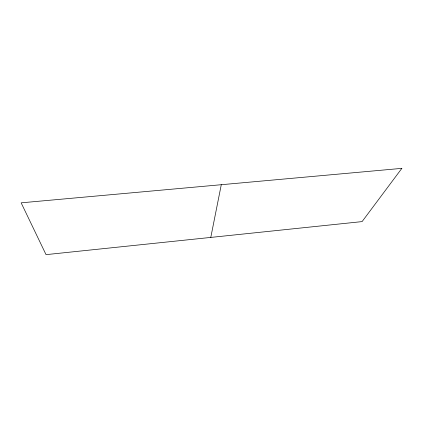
<?xml version="1.0" encoding="UTF-8"?>
<svg xmlns="http://www.w3.org/2000/svg" width="423" height="423" viewBox="0 0 423 423"><rect width="100%" height="100%" fill="white"/><g stroke="black" fill="none" stroke-linecap="round" stroke-linejoin="round"><path stroke-width="0.63" d="M210.786 237.419L221.282 184.708M401.85 168.359L362.083 221.604L46.033 254.641L21.15 202.834L401.85 168.359"/></g></svg>
